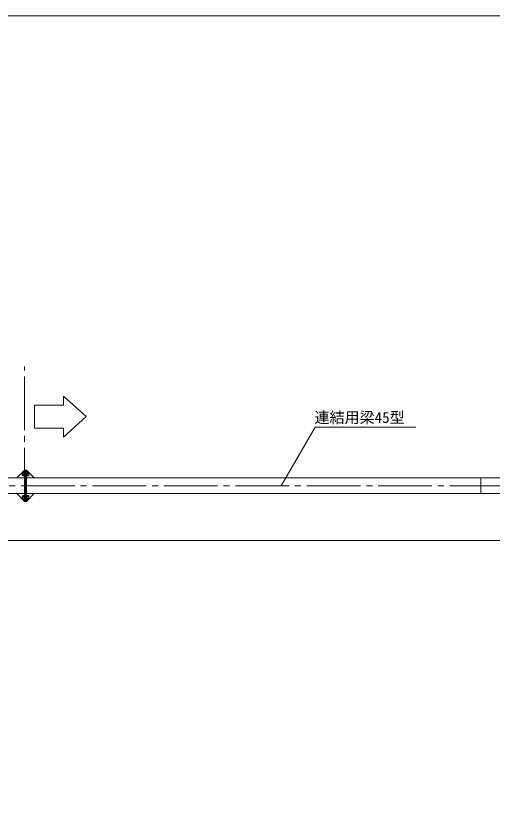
# Model space of a CAD drawing. Units: millimetres, scale not verified. Extents: x 54697 to 74822, y -14438 to 14438.
# Drawn here: x 61786 to 64826, y -5608 to -562 of the extents above; entities that cross this region are included whole.
import ezdxf
from ezdxf.enums import TextEntityAlignment as Align

# ---------------------------------------------------------------- set-up
doc = ezdxf.new("R2010")
doc.units = ezdxf.units.MM
doc.header["$LTSCALE"] = 38
doc.linetypes.add('CHAIN2', pattern=[12, 9, -1, 1, -1])
for name, color, linetype, lineweight in [('0-6_ﾎﾞﾙﾄ類', 2, 'Continuous', 18), ('0-A_図面枠', 7, 'Continuous', 18), ('0-B_寸法', 3, 'Continuous', 18), ('1-3_中間梁09', 7, 'Continuous', 18), ('1-4_通芯', 1, 'CHAIN2', 18), ('1-9_文字', 7, 'Continuous', 18), ('1-B_連結用梁45', 7, 'Continuous', 18)]:
    doc.layers.add(name, color=color, linetype=linetype, lineweight=lineweight)
doc.styles.add('ＭＳ ゴシック', font='')
doc.styles.get('ＭＳ ゴシック').set_extended_font_data('MS Gothic')

msp = doc.modelspace()

# ---------------------------------------------------------------- linework, layer by layer
at = {"layer": '0-6_ﾎﾞﾙﾄ類'}
for p, q in [((61828.71, -3480.51), (61826.7, -3482.49)), ((61828.71, -3494.49), (61828.71, -3480.51)), ((61830.09, -3480.51), (61828.71, -3480.51)), ((61830.09, -3477), (61831.71, -3475.38)), ((61830.09, -3498), (61830.09, -3477)), ((61867.71, -3477), (61866.09, -3475.38)), ((61867.71, -3498), (61867.71, -3477)), ((61826.7, -3492.51), (61826.7, -3482.49)), ((61828.71, -3494.49), (61826.7, -3492.51)), ((61830.09, -3481.71), (61827.51, -3481.71)), ((61830.09, -3493.29), (61827.51, -3493.29)), ((61830.09, -3494.49), (61828.71, -3494.49)), ((61830.09, -3498), (61831.71, -3499.62)), ((61831.71, -3481.44), (61839.09, -3481.44)), ((61831.71, -3493.56), (61839.09, -3493.56)), ((61858.71, -3486.69), (61855.71, -3487.5)), ((61858.71, -3487.5), (61855.71, -3488.31)), ((61866.09, -3481.44), (61858.71, -3481.44)), ((61866.09, -3493.56), (61858.71, -3493.56)), ((61867.71, -3498), (61866.09, -3499.62)), ((61828.71, -3630.51), (61826.7, -3632.49)), ((61826.7, -3642.51), (61826.7, -3632.49)), ((61830.09, -3631.71), (61827.51, -3631.71)), ((61828.71, -3644.49), (61828.71, -3630.51)), ((61830.09, -3630.51), (61828.71, -3630.51)), ((61830.09, -3627), (61831.71, -3625.38)), ((61830.09, -3648), (61830.09, -3627)), ((61831.71, -3631.44), (61839.09, -3631.44)), ((61866.09, -3631.44), (61858.71, -3631.44)), ((61867.71, -3627), (61866.09, -3625.38)), ((61867.71, -3648), (61867.71, -3627)), ((61828.71, -3644.49), (61826.7, -3642.51)), ((61830.09, -3643.29), (61827.51, -3643.29)), ((61830.09, -3644.49), (61828.71, -3644.49)), ((61830.09, -3648), (61831.71, -3649.62)), ((61831.71, -3643.56), (61839.09, -3643.56)), ((61858.71, -3636.69), (61855.71, -3637.5)), ((61858.71, -3637.5), (61855.71, -3638.31)), ((61866.09, -3643.56), (61858.71, -3643.56)), ((61867.71, -3648), (61866.09, -3649.62))]:
    msp.add_line(p, q, dxfattribs=at)
for points in [[(61831.71, -3475.38), (61839.09, -3475.38), (61839.09, -3499.62), (61831.71, -3499.62)], [(61866.09, -3475.38), (61858.71, -3475.38), (61858.71, -3499.62), (61866.09, -3499.62)], [(61831.71, -3625.38), (61839.09, -3625.38), (61839.09, -3649.62), (61831.71, -3649.62)], [(61866.09, -3625.38), (61858.71, -3625.38), (61858.71, -3649.62), (61866.09, -3649.62)]]:
    msp.add_lwpolyline(points, dxfattribs=at)
for points in [[(61839.09, -3498.51), (61839.09, -3476.49), (61841.4, -3476.49), (61841.4, -3498.51)], [(61855.71, -3476.49), (61855.71, -3498.51), (61853.4, -3498.51), (61853.4, -3476.49)], [(61855.71, -3476.16), (61855.71, -3498.84), (61858.71, -3498.84), (61858.71, -3476.16)], [(61839.09, -3648.51), (61839.09, -3626.49), (61841.4, -3626.49), (61841.4, -3648.51)], [(61855.71, -3626.49), (61855.71, -3648.51), (61853.4, -3648.51), (61853.4, -3626.49)], [(61855.71, -3626.16), (61855.71, -3648.84), (61858.71, -3648.84), (61858.71, -3626.16)]]:
    msp.add_lwpolyline(points, close=True, dxfattribs=at)
for centre, radius, start, end in [((61834.77, -3478.41), 4.29, 135, 225), ((61863.03, -3478.41), 4.29, 315, 45), ((61842.21, -3487.5), 12.12, 150, 210), ((61834.77, -3496.59), 4.29, 135, 225), ((61863.03, -3496.59), 4.29, 315, 45), ((61855.59, -3487.5), 12.12, 330, 30), ((61842.21, -3637.5), 12.12, 150, 210), ((61834.77, -3628.41), 4.29, 135, 225), ((61863.03, -3628.41), 4.29, 315, 45), ((61855.59, -3637.5), 12.12, 330, 30), ((61834.77, -3646.59), 4.29, 135, 225), ((61863.03, -3646.59), 4.29, 315, 45)]:
    msp.add_arc(centre, radius, start, end, dxfattribs=at)
at = {"layer": '0-A_図面枠'}
msp.add_lwpolyline([(54697.41, -562.5), (74822.4, -562.5), (74822.4, -14437.5), (54697.41, -14437.5)], close=True, dxfattribs=at)
at = {"layer": '0-B_寸法'}
msp.add_line((65885.4, -3912.51), (56955.39, -3912.51), dxfattribs=at)
at = {"layer": '1-3_中間梁09'}
for points in [[(61841.4, -3512.49), (61791.39, -3512.49), (61841.4, -3462.51)], [(61841.4, -3662.49), (61841.4, -3462.51), (61847.4, -3462.51), (61847.4, -3662.49)], [(60953.4, -3612.51), (61841.4, -3612.51), (61841.4, -3512.49), (60953.4, -3512.49)], [(61841.4, -3612.51), (61791.39, -3612.51), (61841.4, -3662.49)]]:
    msp.add_lwpolyline(points, close=True, dxfattribs=at)
at = {"layer": '1-4_通芯'}
for p, q in [((61841.91, -3662.49), (61841.91, -2801.76)), ((56347.41, -3562.5), (67648.41, -3562.5))]:
    msp.add_line(p, q, dxfattribs=at)
at = {"layer": '1-9_文字'}
for p, q in [((63479.28, -3562.5), (63695.4, -3188.19)), ((63695.4, -3188.19), (63695.76, -3188.19)), ((63695.76, -3188.19), (64338.51, -3188.19))]:
    msp.add_line(p, q, dxfattribs=at)
msp.add_lwpolyline([(62235.06, -3121.02), (62090.64, -2990.25), (62090.64, -3048.15), (61904.01, -3048.15), (61904.01, -3194.19), (62090.64, -3194.19), (62090.64, -3252.09)], close=True, dxfattribs=at)
at = {"layer": '1-B_連結用梁45'}
msp.add_line((64753.41, -3512.49), (64753.41, -3612.51), dxfattribs=at)
for points in [[(61847.4, -3462.51), (61847.4, -3662.49), (61853.4, -3662.49), (61853.4, -3462.51)], [(61853.4, -3512.49), (61903.41, -3512.49), (61853.4, -3462.51)], [(61853.4, -3612.51), (66447.39, -3612.51), (66447.39, -3512.49), (61853.4, -3512.49)], [(61853.4, -3612.51), (61903.41, -3612.51), (61853.4, -3662.49)]]:
    msp.add_lwpolyline(points, close=True, dxfattribs=at)

# ---------------------------------------------------------------- texts
at = {"layer": '1-9_文字', "style": 'ＭＳ ゴシック'}
msp.add_text('連結用梁45型', height=70.38, dxfattribs=at).set_placement((63692.07, -3182.79), align=Align.BOTTOM_LEFT)

doc.saveas('drawing.dxf')
